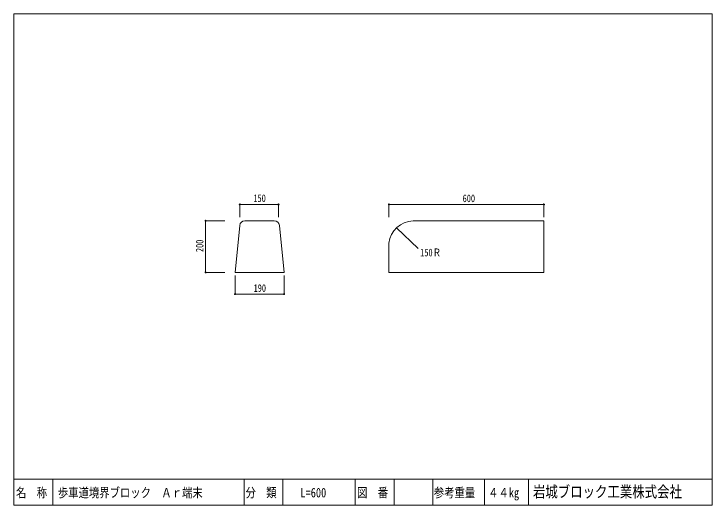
# Model space of a CAD drawing. Units: millimetres, scale not verified. Extents: x 1622 to 4322, y 1018 to 2918.
import ezdxf
from ezdxf.enums import TextEntityAlignment as Align

# ---------------------------------------------------------------- set-up
doc = ezdxf.new("R2010")
doc.units = ezdxf.units.MM
doc.header["$LTSCALE"] = 8
doc.header["$PDMODE"] = 32
doc.header["$PDSIZE"] = 4
doc.layers.add('0_3', color=7, linetype='Continuous', lineweight=18)
doc.layers.add('通り芯', color=7, linetype='Continuous', lineweight=18)
doc.styles.add('ＭＳ ゴシック', font='')
doc.styles.get('ＭＳ ゴシック').set_extended_font_data('MS Gothic')

msp = doc.modelspace()

# ---------------------------------------------------------------- linework, layer by layer
at = {"layer": '0_3'}
for p, q in [((3102.049, 2090.655), (3185.252, 2011.017)), ((3071.968, 1918.14), (3071.968, 2031.82))]:
    msp.add_line(p, q, dxfattribs=at)
msp.add_arc((3171.05, 2018.301), 100, 93.25105, 172.2305, dxfattribs=at)
at = {"layer": '通り芯'}
for p, q in [((1621.968, 1018.14), (1621.968, 2918.14)), ((1621.968, 2918.14), (4321.968, 2918.14)), ((4321.968, 2918.14), (4321.968, 1018.14)), ((2495.164, 2181.411), (2495.164, 2131.528)), ((2495.164, 2181.411), (2645.164, 2181.411)), ((2645.164, 2181.411), (2645.164, 2131.528)), ((3071.968, 2181.411), (3071.968, 2131.528)), ((3071.968, 2181.411), (3671.968, 2181.411)), ((3671.968, 2181.411), (3671.968, 2131.528)), ((2363.111, 2118.14), (2438.096, 2118.14)), ((2363.111, 2118.14), (2363.111, 1918.14)), ((2628.866, 2118.14), (2515.065, 2118.14)), ((3165.379, 2118.14), (3671.968, 2118.14)), ((3671.968, 1918.14), (3671.968, 2118.14)), ((2495.164, 2100.13), (2476.965, 1918.14)), ((2648.766, 2100.13), (2666.965, 1918.14)), ((2363.111, 1918.14), (2438.096, 1918.14)), ((2476.965, 1918.14), (2666.965, 1918.14)), ((3071.968, 1918.14), (3671.968, 1918.14)), ((2476.965, 1834.152), (2476.965, 1905.978)), ((2666.965, 1834.152), (2666.965, 1905.978)), ((2476.965, 1834.152), (2666.965, 1834.152)), ((4321.968, 1118.14), (1621.968, 1118.14)), ((1771.968, 1018.14), (1771.968, 1118.14)), ((2511.968, 1018.14), (2511.968, 1118.14)), ((2661.968, 1018.14), (2661.968, 1118.14)), ((2941.968, 1018.14), (2941.968, 1118.14)), ((3091.968, 1018.14), (3091.968, 1118.14)), ((3241.968, 1018.14), (3241.968, 1118.14)), ((3441.968, 1018.14), (3441.968, 1118.14)), ((3611.968, 1018.14), (3611.968, 1118.14)), ((4321.968, 1018.14), (1621.968, 1018.14))]:
    msp.add_line(p, q, dxfattribs=at)
for centre, start, end in [((2515.065, 2098.14), 90, 174.2894), ((2628.866, 2098.14), 5.71057, 90)]:
    msp.add_arc(centre, 20, start, end, dxfattribs=at)
for p in [(2495.164, 2181.411), (2645.164, 2181.411), (3071.968, 2181.411), (3671.968, 2181.411), (2363.111, 2118.14), (2363.111, 1918.14), (2476.965, 1834.152), (2666.965, 1834.152)]:
    msp.add_point(p, dxfattribs=at)

# ---------------------------------------------------------------- texts
at = {"layer": '通り芯', "style": 'ＭＳ ゴシック', "width": 0.8}
for s, height, p in [('150', 29.33, (2548.191, 2181.811)), ('600', 29.33, (3357.468, 2181.411)), ('150Ｒ', 29.33, (3193.369, 1971.749)), ('190', 29.33, (2548.965, 1834.152)), ('名\u3000称', 36.66, (1629.794, 1036.701)), ('歩車道境界ブロック\u3000Ａｒ端末', 36.66, (1791.86, 1036.792)), ('分\u3000類', 36.66, (2517.729, 1036.792)), ('L=600', 36.66, (2730.012, 1036.792)), ('図\u3000番', 36.66, (2949.142, 1036.792)), ('参考重量', 36.66, (3245.881, 1036.792)), ('４４kg', 36.66, (3455.881, 1036.792)), ('岩城ブロック工業株式会社', 43.99, (3629.36, 1034.509))]:
    msp.add_text(s, height=height, dxfattribs=at).set_placement(p, align=Align.BOTTOM_LEFT)
msp.add_text('200', height=29.33, rotation=90, dxfattribs=at).set_placement((2363.554, 1997.04), align=Align.BOTTOM_LEFT)

doc.saveas('drawing.dxf')
